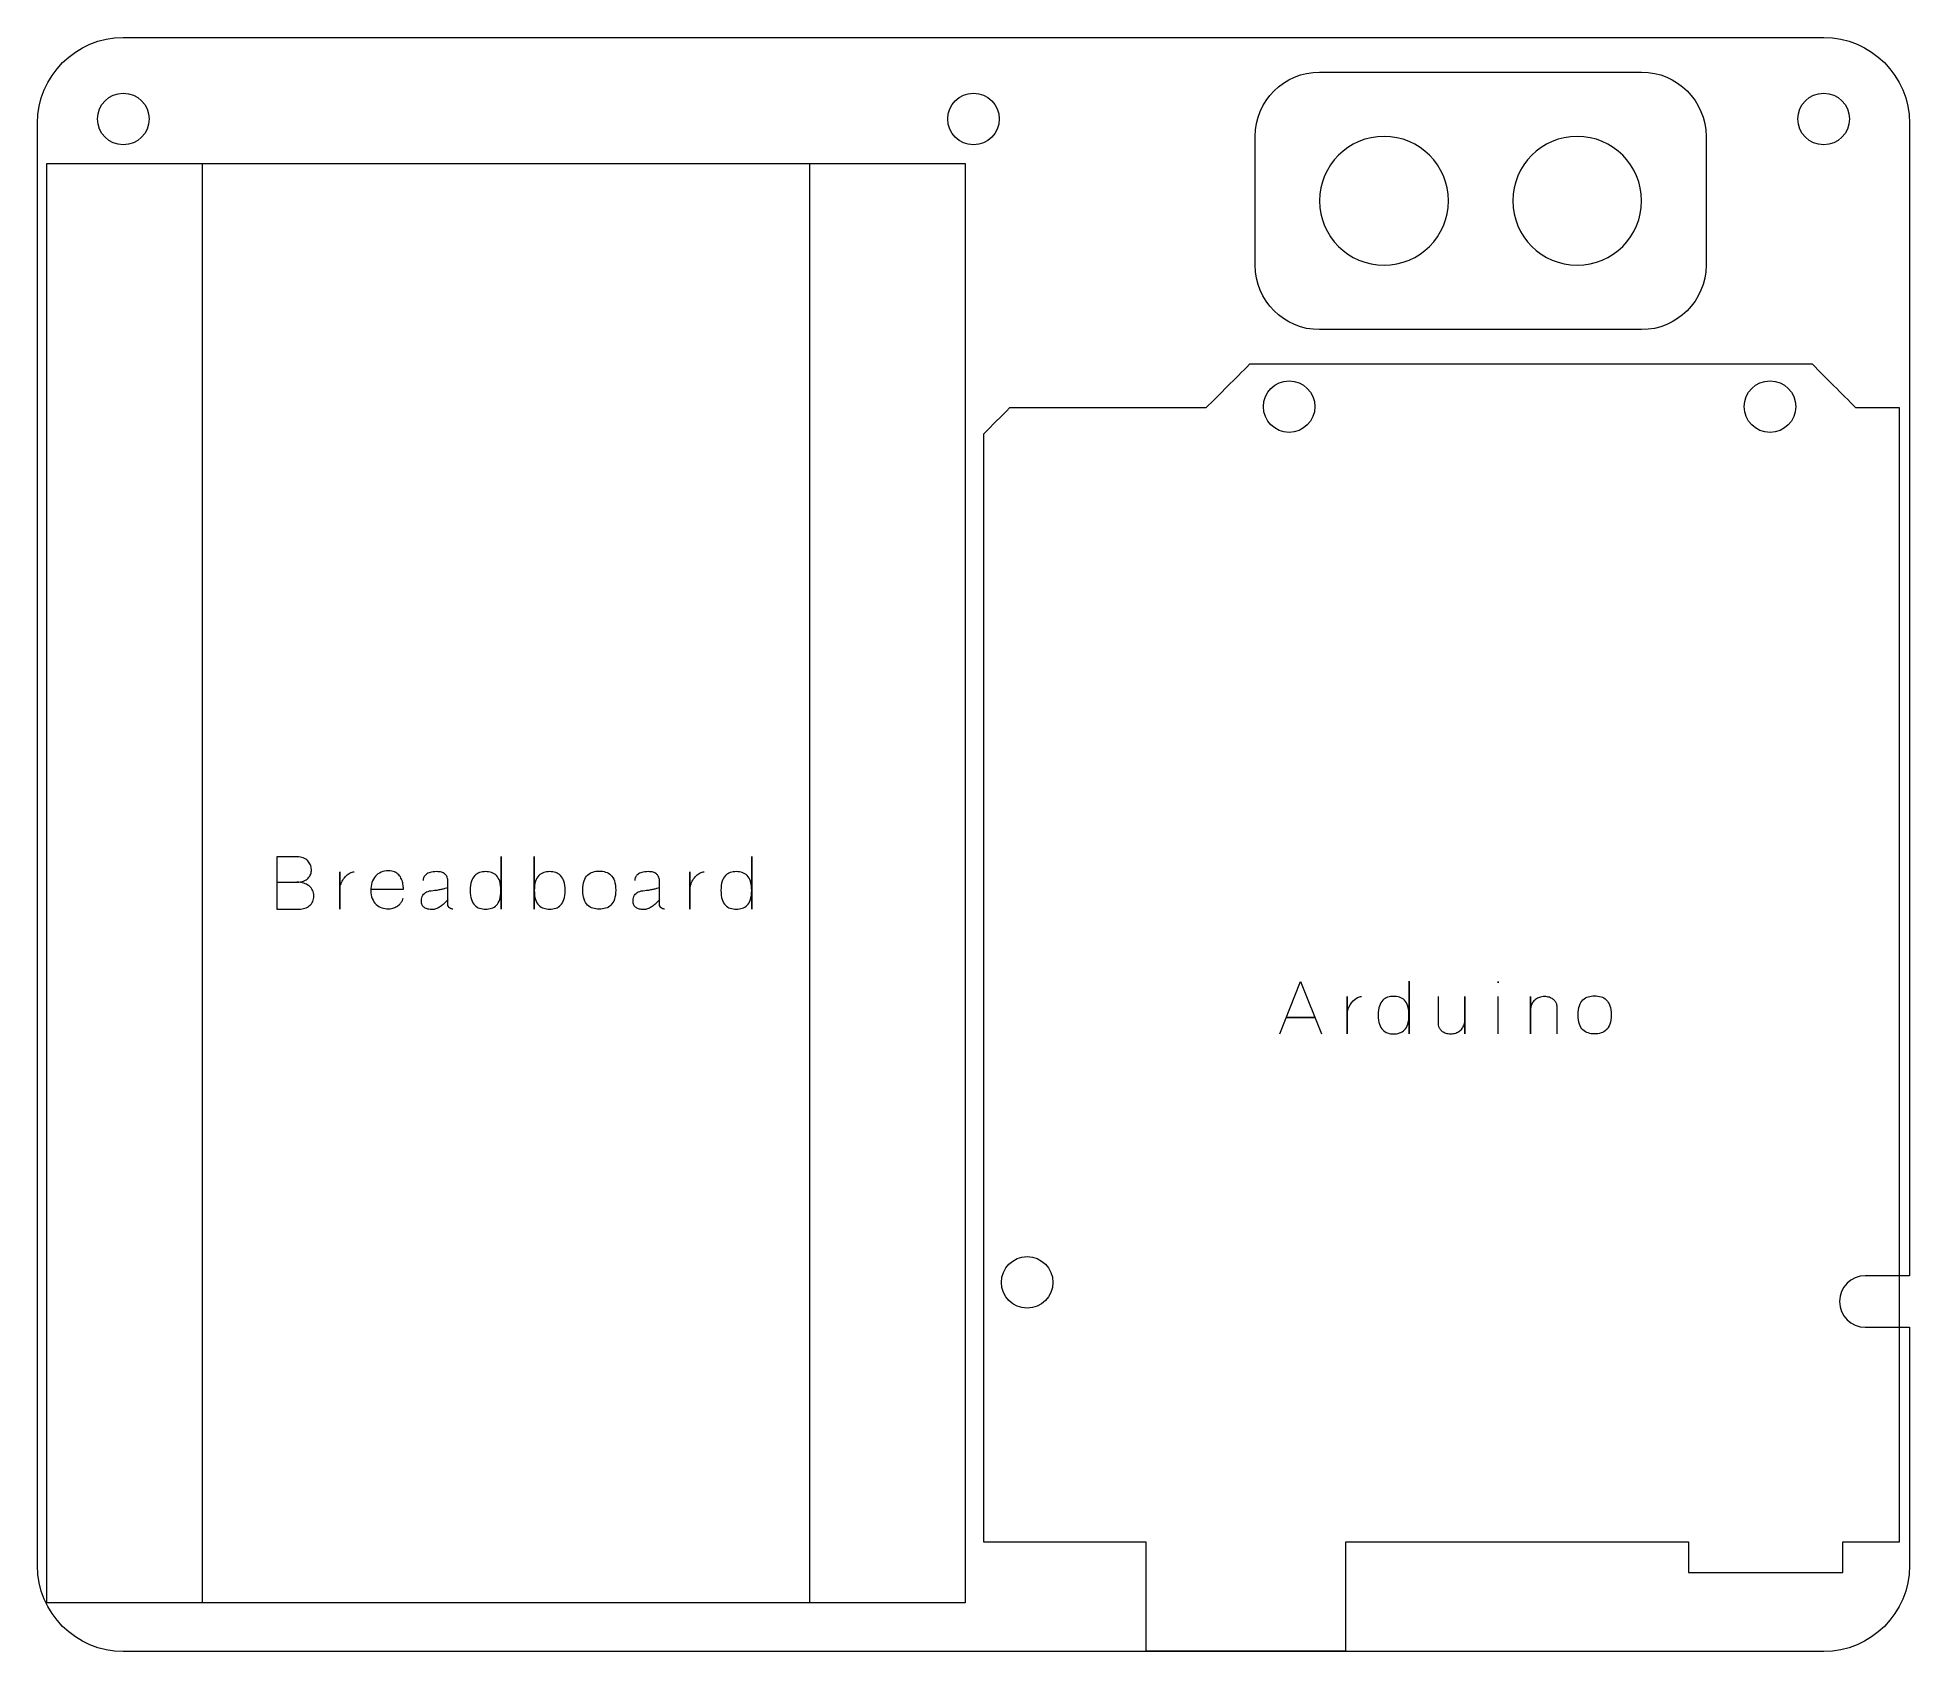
# Model space of a CAD drawing. Header units: centimetres. Extents: x -15.9 to -5, y -19.6 to -10.2.
import ezdxf

# ---------------------------------------------------------------- set-up
doc = ezdxf.new("R2010")
doc.units = ezdxf.units.CM
doc.header["$MEASUREMENT"] = 0
doc.layers.add('Layer 1', color=7, linetype='Continuous')

msp = doc.modelspace()

# ---------------------------------------------------------------- linework, layer by layer
at = {"layer": 'Layer 1', "lineweight": 9}
for centre in [(-15.45, -10.625), (-10.5, -10.625), (-5.55, -10.625), (-8.6625, -12.3), (-5.8625, -12.3), (-10.1875, -17.4)]:
    msp.add_ellipse(centre, major_axis=(0, 0.15), ratio=1, dxfattribs=at)
msp.add_open_spline([(-15.95, -19.05), (-15.95, -19.32539), (-15.72539, -19.55), (-15.45, -19.55), (-15.45, -19.55), (-15.45, -19.55), (-5.55, -19.55), (-5.55, -19.55), (-5.55, -19.55), (-5.27461, -19.55), (-5.05, -19.32539), (-5.05, -19.05), (-5.05, -19.05), (-5.05, -19.05), (-5.05, -17.6615), (-5.05, -17.6615), (-5.05, -17.6615), (-5.05, -17.6615), (-5.308, -17.6615), (-5.308, -17.6615), (-5.308, -17.6615), (-5.39083, -17.6615), (-5.458, -17.59433), (-5.458, -17.5115), (-5.458, -17.5115), (-5.458, -17.42867), (-5.39083, -17.3615), (-5.308, -17.3615), (-5.308, -17.3615), (-5.308, -17.3615), (-5.05, -17.3615), (-5.05, -17.3615), (-5.05, -17.3615), (-5.05, -17.3615), (-5.05, -10.65), (-5.05, -10.65), (-5.05, -10.65), (-5.05, -10.37461), (-5.27461, -10.15), (-5.55, -10.15), (-5.55, -10.15), (-5.55, -10.15), (-15.45, -10.15), (-15.45, -10.15), (-15.45, -10.15), (-15.72539, -10.15), (-15.95, -10.37461), (-15.95, -10.65), (-15.95, -10.65), (-15.95, -10.65), (-15.95, -19.05), (-15.95, -19.05)], degree=3, knots=[0, 0, 0, 0, 0.07692308, 0.07692308, 0.07692308, 0.07692308, 0.15384615, 0.15384615, 0.15384615, 0.15384615, 0.23076923, 0.23076923, 0.23076923, 0.23076923, 0.30769231, 0.30769231, 0.30769231, 0.30769231, 0.38461538, 0.38461538, 0.38461538, 0.38461538, 0.46153846, 0.46153846, 0.46153846, 0.46153846, 0.53846154, 0.53846154, 0.53846154, 0.53846154, 0.61538462, 0.61538462, 0.61538462, 0.61538462, 0.69230769, 0.69230769, 0.69230769, 0.69230769, 0.76923077, 0.76923077, 0.76923077, 0.76923077, 0.84615385, 0.84615385, 0.84615385, 0.84615385, 0.92307692, 0.92307692, 0.92307692, 0.92307692, 1, 1, 1, 1], dxfattribs=at)
at = {"layer": 'Layer 1', "color": 186, "lineweight": 9}
for points, knots in [([(-8.48494, -10.3517), (-8.69194, -10.3517), (-8.85994, -10.5197), (-8.85994, -10.7267), (-8.85994, -10.7267), (-8.85994, -10.7267), (-8.85994, -11.4767), (-8.85994, -11.4767), (-8.85994, -11.4767), (-8.85994, -11.6837), (-8.69194, -11.8517), (-8.48494, -11.8517), (-8.48494, -11.8517), (-8.48494, -11.8517), (-6.60994, -11.8517), (-6.60994, -11.8517), (-6.60994, -11.8517), (-6.40294, -11.8517), (-6.23494, -11.6837), (-6.23494, -11.4767), (-6.23494, -11.4767), (-6.23494, -11.4767), (-6.23494, -10.7267), (-6.23494, -10.7267), (-6.23494, -10.7267), (-6.23494, -10.5197), (-6.40294, -10.3517), (-6.60994, -10.3517), (-6.60994, -10.3517), (-6.60994, -10.3517), (-8.48494, -10.3517), (-8.48494, -10.3517)], [0, 0, 0, 0, 0.125, 0.125, 0.125, 0.125, 0.25, 0.25, 0.25, 0.25, 0.375, 0.375, 0.375, 0.375, 0.5, 0.5, 0.5, 0.5, 0.625, 0.625, 0.625, 0.625, 0.75, 0.75, 0.75, 0.75, 0.875, 0.875, 0.875, 0.875, 1, 1, 1, 1]), ([(-8.10994, -10.72647), (-7.90294, -10.72647), (-7.73494, -10.89446), (-7.73494, -11.10146), (-7.73494, -11.10146), (-7.73494, -11.30846), (-7.90294, -11.47647), (-8.10994, -11.47647), (-8.10994, -11.47647), (-8.31694, -11.47647), (-8.48494, -11.30846), (-8.48494, -11.10146), (-8.48494, -11.10146), (-8.48494, -10.89446), (-8.31694, -10.72647), (-8.10994, -10.72647)], [0, 0, 0, 0, 0.25, 0.25, 0.25, 0.25, 0.5, 0.5, 0.5, 0.5, 0.75, 0.75, 0.75, 0.75, 1, 1, 1, 1]), ([(-6.98494, -10.72647), (-6.77794, -10.72647), (-6.60994, -10.89446), (-6.60994, -11.10146), (-6.60994, -11.10146), (-6.60994, -11.30846), (-6.77794, -11.47647), (-6.98494, -11.47647), (-6.98494, -11.47647), (-7.19194, -11.47647), (-7.35994, -11.30846), (-7.35994, -11.10146), (-7.35994, -11.10146), (-7.35994, -10.89446), (-7.19194, -10.72647), (-6.98494, -10.72647)], [0, 0, 0, 0, 0.25, 0.25, 0.25, 0.25, 0.5, 0.5, 0.5, 0.5, 0.75, 0.75, 0.75, 0.75, 1, 1, 1, 1])]:
    msp.add_open_spline(points, degree=3, knots=knots, dxfattribs=at)
at = {"layer": 'Layer 1', "color": 30, "lineweight": 9}
for points, knots in [([(-15.89488, -19.266), (-15.89488, -19.266), (-10.54934, -19.266), (-10.54934, -19.266), (-10.54934, -19.266), (-10.54934, -19.266), (-10.54934, -10.884), (-10.54934, -10.884), (-10.54934, -10.884), (-10.54934, -10.884), (-15.89488, -10.884), (-15.89488, -10.884), (-15.89488, -10.884), (-15.89488, -10.884), (-15.89488, -19.266), (-15.89488, -19.266)], [0, 0, 0, 0, 0.25, 0.25, 0.25, 0.25, 0.5, 0.5, 0.5, 0.5, 0.75, 0.75, 0.75, 0.75, 1, 1, 1, 1]), ([(-5.108, -18.9115), (-5.14868, -18.9115), (-5.26571, -18.9115), (-5.4382, -18.9115), (-5.4382, -18.9115), (-5.4382, -18.9115), (-5.4382, -19.0893), (-5.4382, -19.0893), (-5.4382, -19.0893), (-5.4382, -19.0893), (-6.33736, -19.0893), (-6.33736, -19.0893), (-6.33736, -19.0893), (-6.33736, -19.0893), (-6.33736, -18.9115), (-6.33736, -18.9115), (-6.33736, -18.9115), (-6.92991, -18.9115), (-7.6552, -18.9115), (-8.33126, -18.9115), (-8.33126, -18.9115), (-8.33126, -18.9115), (-8.33126, -19.5465), (-8.33126, -19.5465), (-8.33126, -19.5465), (-8.33126, -19.5465), (-9.49712, -19.5465), (-9.49712, -19.5465), (-9.49712, -19.5465), (-9.49712, -19.5465), (-9.49712, -18.9115), (-9.49712, -18.9115), (-9.49712, -18.9115), (-9.9996, -18.9115), (-10.36267, -18.9115), (-10.442, -18.9115), (-10.442, -18.9115), (-10.442, -16.76266), (-10.442, -14.61128), (-10.442, -12.4599), (-10.442, -12.4599), (-10.3912, -12.4091), (-10.3404, -12.3583), (-10.2896, -12.3075), (-10.2896, -12.3075), (-9.9086, -12.3075), (-9.5276, -12.3075), (-9.1466, -12.3075), (-9.1466, -12.3075), (-9.06278, -12.22368), (-8.97896, -12.13986), (-8.8926, -12.0535), (-8.8926, -12.0535), (-7.8004, -12.0535), (-6.7082, -12.0535), (-5.616, -12.0535), (-5.616, -12.0535), (-5.53218, -12.13732), (-5.44836, -12.22114), (-5.362, -12.3075), (-5.362, -12.3075), (-5.27818, -12.3075), (-5.19436, -12.3075), (-5.108, -12.3075), (-5.108, -12.3075), (-5.108, -14.50714), (-5.108, -16.70932), (-5.108, -18.9115)], [0, 0, 0, 0, 0.05882353, 0.05882353, 0.05882353, 0.05882353, 0.11764706, 0.11764706, 0.11764706, 0.11764706, 0.17647059, 0.17647059, 0.17647059, 0.17647059, 0.23529412, 0.23529412, 0.23529412, 0.23529412, 0.29411765, 0.29411765, 0.29411765, 0.29411765, 0.35294118, 0.35294118, 0.35294118, 0.35294118, 0.41176471, 0.41176471, 0.41176471, 0.41176471, 0.47058824, 0.47058824, 0.47058824, 0.47058824, 0.52941176, 0.52941176, 0.52941176, 0.52941176, 0.58823529, 0.58823529, 0.58823529, 0.58823529, 0.64705882, 0.64705882, 0.64705882, 0.64705882, 0.70588235, 0.70588235, 0.70588235, 0.70588235, 0.76470588, 0.76470588, 0.76470588, 0.76470588, 0.82352941, 0.82352941, 0.82352941, 0.82352941, 0.88235294, 0.88235294, 0.88235294, 0.88235294, 0.94117647, 0.94117647, 0.94117647, 0.94117647, 1, 1, 1, 1]), ([(-14.55668, -15.06934), (-14.55668, -15.06934), (-14.43942, -15.06934), (-14.43942, -15.06934), (-14.43942, -15.06934), (-14.42418, -15.06934), (-14.41118, -15.06712), (-14.40026, -15.06299), (-14.40026, -15.06299), (-14.38941, -15.0589), (-14.38058, -15.05333), (-14.37373, -15.04634), (-14.37373, -15.04634), (-14.36689, -15.03936), (-14.36195, -15.03146), (-14.35884, -15.02271), (-14.35884, -15.02271), (-14.35581, -15.01403), (-14.3544, -15.005), (-14.35475, -14.99569), (-14.35475, -14.99569), (-14.35518, -14.98637), (-14.35715, -14.97734), (-14.36068, -14.96852), (-14.36068, -14.96852), (-14.36414, -14.9597), (-14.36936, -14.95173), (-14.3762, -14.9446), (-14.3762, -14.9446), (-14.38304, -14.93748), (-14.39158, -14.93183), (-14.40195, -14.92767), (-14.40195, -14.92767), (-14.41233, -14.92344), (-14.42453, -14.92125), (-14.43857, -14.92118), (-14.43857, -14.92118), (-14.43857, -14.92118), (-14.55668, -14.92118), (-14.55668, -14.92118), (-14.55668, -14.92118), (-14.55668, -14.92118), (-14.55668, -15.2264), (-14.55668, -15.2264), (-14.55668, -15.2264), (-14.55668, -15.2264), (-14.42672, -15.2264), (-14.42672, -15.2264), (-14.42672, -15.2264), (-14.41458, -15.2264), (-14.40329, -15.22464), (-14.39285, -15.22118), (-14.39285, -15.22118), (-14.38241, -15.21765), (-14.37331, -15.21264), (-14.36541, -15.20594), (-14.36541, -15.20594), (-14.35757, -15.19931), (-14.35144, -15.19126), (-14.34706, -15.18174), (-14.34706, -15.18174), (-14.34269, -15.17221), (-14.34043, -15.16142), (-14.34036, -15.14935), (-14.34036, -15.14935), (-14.34064, -15.13722), (-14.34318, -15.12628), (-14.34805, -15.11648), (-14.34805, -15.11648), (-14.35292, -15.10667), (-14.35969, -15.09827), (-14.36844, -15.09122), (-14.36844, -15.09122), (-14.37719, -15.08423), (-14.38766, -15.07877), (-14.39963, -15.07506), (-14.39963, -15.07506), (-14.41159, -15.07135), (-14.42488, -15.06942), (-14.43942, -15.06934)], [0, 0, 0, 0, 0.05, 0.05, 0.05, 0.05, 0.1, 0.1, 0.1, 0.1, 0.15, 0.15, 0.15, 0.15, 0.2, 0.2, 0.2, 0.2, 0.25, 0.25, 0.25, 0.25, 0.3, 0.3, 0.3, 0.3, 0.35, 0.35, 0.35, 0.35, 0.4, 0.4, 0.4, 0.4, 0.45, 0.45, 0.45, 0.45, 0.5, 0.5, 0.5, 0.5, 0.55, 0.55, 0.55, 0.55, 0.6, 0.6, 0.6, 0.6, 0.65, 0.65, 0.65, 0.65, 0.7, 0.7, 0.7, 0.7, 0.75, 0.75, 0.75, 0.75, 0.8, 0.8, 0.8, 0.8, 0.85, 0.85, 0.85, 0.85, 0.9, 0.9, 0.9, 0.9, 0.95, 0.95, 0.95, 0.95, 1, 1, 1, 1]), ([(-13.25071, -14.92033), (-13.25071, -14.92033), (-13.25071, -15.2264), (-13.25071, -15.2264), (-13.25071, -15.2264), (-13.25071, -15.2264), (-13.25071, -14.92033), (-13.25071, -14.92033)], [0, 0, 0, 0, 0.5, 0.5, 0.5, 0.5, 1, 1, 1, 1]), ([(-13.05725, -14.91991), (-13.05725, -14.91991), (-13.05725, -15.2264), (-13.05725, -15.2264), (-13.05725, -15.2264), (-13.05725, -15.2264), (-13.05725, -14.91991), (-13.05725, -14.91991)], [0, 0, 0, 0, 0.5, 0.5, 0.5, 0.5, 1, 1, 1, 1]), ([(-11.79107, -14.92033), (-11.79107, -14.92033), (-11.79107, -15.2264), (-11.79107, -15.2264), (-11.79107, -15.2264), (-11.79107, -15.2264), (-11.79107, -14.92033), (-11.79107, -14.92033)], [0, 0, 0, 0, 0.5, 0.5, 0.5, 0.5, 1, 1, 1, 1]), ([(-14.18923, -15.11549), (-14.18944, -15.10568), (-14.18796, -15.09573), (-14.18486, -15.08571), (-14.18486, -15.08571), (-14.18175, -15.07569), (-14.17745, -15.0661), (-14.17194, -15.05693), (-14.17194, -15.05693), (-14.16637, -15.04775), (-14.16002, -15.03964), (-14.15282, -15.03244), (-14.15282, -15.03244), (-14.1457, -15.02525), (-14.13808, -15.0196), (-14.13011, -15.01544), (-14.13011, -15.01544), (-14.12213, -15.01128), (-14.11423, -15.00923), (-14.10626, -15.00923)], [0, 0, 0, 0, 0.2, 0.2, 0.2, 0.2, 0.4, 0.4, 0.4, 0.4, 0.6, 0.6, 0.6, 0.6, 0.8, 0.8, 0.8, 0.8, 1, 1, 1, 1]), ([(-14.18923, -15.2264), (-14.18923, -15.2264), (-14.18923, -15.00923), (-14.18923, -15.00923), (-14.18923, -15.00923), (-14.18923, -15.00923), (-14.18923, -15.2264), (-14.18923, -15.2264)], [0, 0, 0, 0, 0.5, 0.5, 0.5, 0.5, 1, 1, 1, 1]), ([(-14.00847, -15.11041), (-14.00847, -15.11041), (-13.81924, -15.11041), (-13.81924, -15.11041), (-13.81924, -15.11041), (-13.81917, -15.10088), (-13.82001, -15.09122), (-13.82171, -15.0812), (-13.82171, -15.0812), (-13.8234, -15.07125), (-13.82622, -15.06165), (-13.8301, -15.05241), (-13.8301, -15.05241), (-13.83398, -15.04317), (-13.83928, -15.03484), (-13.84584, -15.02751), (-13.84584, -15.02751), (-13.85247, -15.0201), (-13.86065, -15.01424), (-13.87039, -15.00994), (-13.87039, -15.00994), (-13.88013, -15.00563), (-13.89177, -15.00338), (-13.90517, -15.00331), (-13.90517, -15.00331), (-13.9219, -15.00338), (-13.93671, -15.00613), (-13.94962, -15.01156), (-13.94962, -15.01156), (-13.96247, -15.01699), (-13.97333, -15.02475), (-13.98208, -15.03491), (-13.98208, -15.03491), (-13.9909, -15.045), (-13.9976, -15.05721), (-14.00212, -15.07132), (-14.00212, -15.07132), (-14.00663, -15.0855), (-14.00889, -15.10138), (-14.00889, -15.11887), (-14.00889, -15.11887), (-14.00882, -15.13644), (-14.006, -15.15196), (-14.00064, -15.1653), (-14.00064, -15.1653), (-13.9952, -15.17863), (-13.98772, -15.18985), (-13.97813, -15.19874), (-13.97813, -15.19874), (-13.9686, -15.2077), (-13.9576, -15.21441), (-13.94511, -15.21878), (-13.94511, -15.21878), (-13.93269, -15.22315), (-13.91936, -15.22513), (-13.90517, -15.22471), (-13.90517, -15.22471), (-13.89382, -15.22428), (-13.88373, -15.22245), (-13.87491, -15.2192), (-13.87491, -15.2192), (-13.86609, -15.21589), (-13.8584, -15.2118), (-13.85183, -15.20686), (-13.85183, -15.20686), (-13.84534, -15.20192), (-13.83991, -15.1967), (-13.83554, -15.19119), (-13.83554, -15.19119), (-13.83116, -15.18569), (-13.82778, -15.18047), (-13.82538, -15.17553), (-13.82538, -15.17553), (-13.82298, -15.17066), (-13.8215, -15.16657), (-13.82093, -15.16332)], [0, 0, 0, 0, 0.05263158, 0.05263158, 0.05263158, 0.05263158, 0.10526316, 0.10526316, 0.10526316, 0.10526316, 0.15789474, 0.15789474, 0.15789474, 0.15789474, 0.21052632, 0.21052632, 0.21052632, 0.21052632, 0.26315789, 0.26315789, 0.26315789, 0.26315789, 0.31578947, 0.31578947, 0.31578947, 0.31578947, 0.36842105, 0.36842105, 0.36842105, 0.36842105, 0.42105263, 0.42105263, 0.42105263, 0.42105263, 0.47368421, 0.47368421, 0.47368421, 0.47368421, 0.52631579, 0.52631579, 0.52631579, 0.52631579, 0.57894737, 0.57894737, 0.57894737, 0.57894737, 0.63157895, 0.63157895, 0.63157895, 0.63157895, 0.68421053, 0.68421053, 0.68421053, 0.68421053, 0.73684211, 0.73684211, 0.73684211, 0.73684211, 0.78947368, 0.78947368, 0.78947368, 0.78947368, 0.84210526, 0.84210526, 0.84210526, 0.84210526, 0.89473684, 0.89473684, 0.89473684, 0.89473684, 0.94736842, 0.94736842, 0.94736842, 0.94736842, 1, 1, 1, 1]), ([(-13.53053, -15.2264), (-13.5306, -15.2264), (-13.53166, -15.22626), (-13.53364, -15.22598), (-13.53364, -15.22598), (-13.53568, -15.22569), (-13.53815, -15.22499), (-13.54112, -15.224), (-13.54112, -15.224), (-13.54408, -15.22301), (-13.54704, -15.22153), (-13.55, -15.21956), (-13.55, -15.21956), (-13.55297, -15.21751), (-13.55544, -15.21483), (-13.55748, -15.21151), (-13.55748, -15.21151), (-13.55946, -15.20813), (-13.56052, -15.20396), (-13.56059, -15.19888), (-13.56059, -15.19888), (-13.56059, -15.19888), (-13.56059, -15.05961), (-13.56059, -15.05961), (-13.56059, -15.05961), (-13.56052, -15.05601), (-13.56101, -15.05192), (-13.562, -15.0474), (-13.562, -15.0474), (-13.56292, -15.04289), (-13.56475, -15.03837), (-13.56736, -15.03371), (-13.56736, -15.03371), (-13.56997, -15.02913), (-13.57378, -15.02489), (-13.57872, -15.02101), (-13.57872, -15.02101), (-13.58359, -15.01713), (-13.59001, -15.01403), (-13.59784, -15.01163), (-13.59784, -15.01163), (-13.60567, -15.00923), (-13.61527, -15.00803), (-13.62663, -15.00796), (-13.62663, -15.00796), (-13.64088, -15.00803), (-13.65302, -15.00951), (-13.66296, -15.01241), (-13.66296, -15.01241), (-13.67298, -15.0153), (-13.68103, -15.01925), (-13.68723, -15.02419), (-13.68723, -15.02419), (-13.69337, -15.0292), (-13.69789, -15.03477), (-13.70071, -15.04098), (-13.70071, -15.04098), (-13.7036, -15.04726), (-13.70501, -15.05375), (-13.70494, -15.06045)], [0, 0, 0, 0, 0.06666667, 0.06666667, 0.06666667, 0.06666667, 0.13333333, 0.13333333, 0.13333333, 0.13333333, 0.2, 0.2, 0.2, 0.2, 0.26666667, 0.26666667, 0.26666667, 0.26666667, 0.33333333, 0.33333333, 0.33333333, 0.33333333, 0.4, 0.4, 0.4, 0.4, 0.46666667, 0.46666667, 0.46666667, 0.46666667, 0.53333333, 0.53333333, 0.53333333, 0.53333333, 0.6, 0.6, 0.6, 0.6, 0.66666667, 0.66666667, 0.66666667, 0.66666667, 0.73333333, 0.73333333, 0.73333333, 0.73333333, 0.8, 0.8, 0.8, 0.8, 0.86666667, 0.86666667, 0.86666667, 0.86666667, 0.93333333, 0.93333333, 0.93333333, 0.93333333, 1, 1, 1, 1]), ([(-13.34088, -15.00796), (-13.32853, -15.00789), (-13.31696, -15.00958), (-13.30616, -15.01311), (-13.30616, -15.01311), (-13.29537, -15.01664), (-13.28584, -15.02257), (-13.27759, -15.03082), (-13.27759, -15.03082), (-13.26933, -15.03908), (-13.26291, -15.05029), (-13.25826, -15.06441), (-13.25826, -15.06441), (-13.2536, -15.07852), (-13.2512, -15.09608), (-13.25113, -15.11718), (-13.25113, -15.11718), (-13.2512, -15.13828), (-13.2536, -15.15584), (-13.25826, -15.16996), (-13.25826, -15.16996), (-13.26291, -15.18407), (-13.26933, -15.19529), (-13.27759, -15.20354), (-13.27759, -15.20354), (-13.28584, -15.2118), (-13.29537, -15.21772), (-13.30616, -15.22125), (-13.30616, -15.22125), (-13.31696, -15.22478), (-13.32853, -15.22647), (-13.34088, -15.2264), (-13.34088, -15.2264), (-13.35322, -15.22647), (-13.3648, -15.22478), (-13.37552, -15.22125), (-13.37552, -15.22125), (-13.38632, -15.21772), (-13.39577, -15.2118), (-13.40395, -15.20354), (-13.40395, -15.20354), (-13.41214, -15.19529), (-13.41856, -15.18407), (-13.42314, -15.16996), (-13.42314, -15.16996), (-13.4278, -15.15584), (-13.43013, -15.13828), (-13.4302, -15.11718), (-13.4302, -15.11718), (-13.43013, -15.09608), (-13.4278, -15.07852), (-13.42314, -15.06441), (-13.42314, -15.06441), (-13.41856, -15.05029), (-13.41214, -15.03908), (-13.40395, -15.03082), (-13.40395, -15.03082), (-13.39577, -15.02257), (-13.38632, -15.01664), (-13.37552, -15.01311), (-13.37552, -15.01311), (-13.3648, -15.00958), (-13.35322, -15.00789), (-13.34088, -15.00796)], [0, 0, 0, 0, 0.0625, 0.0625, 0.0625, 0.0625, 0.125, 0.125, 0.125, 0.125, 0.1875, 0.1875, 0.1875, 0.1875, 0.25, 0.25, 0.25, 0.25, 0.3125, 0.3125, 0.3125, 0.3125, 0.375, 0.375, 0.375, 0.375, 0.4375, 0.4375, 0.4375, 0.4375, 0.5, 0.5, 0.5, 0.5, 0.5625, 0.5625, 0.5625, 0.5625, 0.625, 0.625, 0.625, 0.625, 0.6875, 0.6875, 0.6875, 0.6875, 0.75, 0.75, 0.75, 0.75, 0.8125, 0.8125, 0.8125, 0.8125, 0.875, 0.875, 0.875, 0.875, 0.9375, 0.9375, 0.9375, 0.9375, 1, 1, 1, 1]), ([(-12.9675, -15.00796), (-12.95502, -15.00789), (-12.94337, -15.00958), (-12.93258, -15.01304), (-12.93258, -15.01304), (-12.92179, -15.01657), (-12.91226, -15.02243), (-12.90408, -15.03068), (-12.90408, -15.03068), (-12.89582, -15.03894), (-12.88947, -15.05008), (-12.88481, -15.06419), (-12.88481, -15.06419), (-12.88016, -15.07838), (-12.87783, -15.09601), (-12.87776, -15.11718), (-12.87776, -15.11718), (-12.87783, -15.13828), (-12.88016, -15.15584), (-12.88481, -15.16996), (-12.88481, -15.16996), (-12.88947, -15.18407), (-12.89582, -15.19529), (-12.90408, -15.20354), (-12.90408, -15.20354), (-12.91226, -15.2118), (-12.92179, -15.21772), (-12.93258, -15.22125), (-12.93258, -15.22125), (-12.94337, -15.22478), (-12.95502, -15.22647), (-12.9675, -15.2264), (-12.9675, -15.2264), (-12.97999, -15.22647), (-12.99163, -15.22478), (-13.00243, -15.22125), (-13.00243, -15.22125), (-13.01322, -15.21772), (-13.02275, -15.2118), (-13.03093, -15.20354), (-13.03093, -15.20354), (-13.03919, -15.19529), (-13.04554, -15.18407), (-13.0502, -15.16996), (-13.0502, -15.16996), (-13.05485, -15.15584), (-13.05718, -15.13828), (-13.05725, -15.11718), (-13.05725, -15.11718), (-13.05718, -15.09601), (-13.05485, -15.07838), (-13.0502, -15.06419), (-13.0502, -15.06419), (-13.04554, -15.05008), (-13.03919, -15.03894), (-13.03093, -15.03068), (-13.03093, -15.03068), (-13.02275, -15.02243), (-13.01322, -15.01657), (-13.00243, -15.01304), (-13.00243, -15.01304), (-12.99163, -15.00958), (-12.97999, -15.00789), (-12.9675, -15.00796)], [0, 0, 0, 0, 0.0625, 0.0625, 0.0625, 0.0625, 0.125, 0.125, 0.125, 0.125, 0.1875, 0.1875, 0.1875, 0.1875, 0.25, 0.25, 0.25, 0.25, 0.3125, 0.3125, 0.3125, 0.3125, 0.375, 0.375, 0.375, 0.375, 0.4375, 0.4375, 0.4375, 0.4375, 0.5, 0.5, 0.5, 0.5, 0.5625, 0.5625, 0.5625, 0.5625, 0.625, 0.625, 0.625, 0.625, 0.6875, 0.6875, 0.6875, 0.6875, 0.75, 0.75, 0.75, 0.75, 0.8125, 0.8125, 0.8125, 0.8125, 0.875, 0.875, 0.875, 0.875, 0.9375, 0.9375, 0.9375, 0.9375, 1, 1, 1, 1]), ([(-12.67921, -15.2264), (-12.66588, -15.22647), (-12.65346, -15.22478), (-12.64189, -15.22118), (-12.64189, -15.22118), (-12.63032, -15.21758), (-12.62009, -15.21158), (-12.61134, -15.20319), (-12.61134, -15.20319), (-12.60252, -15.19479), (-12.59568, -15.18343), (-12.59067, -15.16904), (-12.59067, -15.16904), (-12.58573, -15.15472), (-12.58319, -15.13687), (-12.58312, -15.11549), (-12.58312, -15.11549), (-12.58319, -15.09418), (-12.58573, -15.0764), (-12.59067, -15.06215), (-12.59067, -15.06215), (-12.59568, -15.0479), (-12.60252, -15.03654), (-12.61134, -15.02814), (-12.61134, -15.02814), (-12.62009, -15.01981), (-12.63032, -15.01382), (-12.64189, -15.01022), (-12.64189, -15.01022), (-12.65346, -15.00662), (-12.66588, -15.00493), (-12.67921, -15.005), (-12.67921, -15.005), (-12.69241, -15.00493), (-12.70483, -15.00662), (-12.7164, -15.01022), (-12.7164, -15.01022), (-12.72797, -15.01382), (-12.73813, -15.01981), (-12.74695, -15.02814), (-12.74695, -15.02814), (-12.75577, -15.03654), (-12.76268, -15.0479), (-12.76769, -15.06215), (-12.76769, -15.06215), (-12.7727, -15.0764), (-12.77524, -15.09418), (-12.77531, -15.11549), (-12.77531, -15.11549), (-12.77524, -15.13687), (-12.7727, -15.15472), (-12.76769, -15.16904), (-12.76769, -15.16904), (-12.76268, -15.18343), (-12.75577, -15.19479), (-12.74695, -15.20319), (-12.74695, -15.20319), (-12.73813, -15.21158), (-12.72797, -15.21758), (-12.7164, -15.22118), (-12.7164, -15.22118), (-12.70483, -15.22478), (-12.69241, -15.22647), (-12.67921, -15.2264)], [0, 0, 0, 0, 0.0625, 0.0625, 0.0625, 0.0625, 0.125, 0.125, 0.125, 0.125, 0.1875, 0.1875, 0.1875, 0.1875, 0.25, 0.25, 0.25, 0.25, 0.3125, 0.3125, 0.3125, 0.3125, 0.375, 0.375, 0.375, 0.375, 0.4375, 0.4375, 0.4375, 0.4375, 0.5, 0.5, 0.5, 0.5, 0.5625, 0.5625, 0.5625, 0.5625, 0.625, 0.625, 0.625, 0.625, 0.6875, 0.6875, 0.6875, 0.6875, 0.75, 0.75, 0.75, 0.75, 0.8125, 0.8125, 0.8125, 0.8125, 0.875, 0.875, 0.875, 0.875, 0.9375, 0.9375, 0.9375, 0.9375, 1, 1, 1, 1]), ([(-12.29822, -15.2264), (-12.29829, -15.2264), (-12.29935, -15.22626), (-12.30133, -15.22598), (-12.30133, -15.22598), (-12.30337, -15.22569), (-12.30584, -15.22499), (-12.30881, -15.224), (-12.30881, -15.224), (-12.31177, -15.22301), (-12.31473, -15.22153), (-12.31769, -15.21956), (-12.31769, -15.21956), (-12.32066, -15.21751), (-12.32313, -15.21483), (-12.32517, -15.21151), (-12.32517, -15.21151), (-12.32715, -15.20813), (-12.32821, -15.20396), (-12.32828, -15.19888), (-12.32828, -15.19888), (-12.32828, -15.19888), (-12.32828, -15.05961), (-12.32828, -15.05961), (-12.32828, -15.05961), (-12.32821, -15.05601), (-12.3287, -15.05192), (-12.32969, -15.0474), (-12.32969, -15.0474), (-12.33061, -15.04289), (-12.33244, -15.03837), (-12.33505, -15.03371), (-12.33505, -15.03371), (-12.33766, -15.02913), (-12.34147, -15.02489), (-12.34641, -15.02101), (-12.34641, -15.02101), (-12.35128, -15.01713), (-12.3577, -15.01403), (-12.36553, -15.01163), (-12.36553, -15.01163), (-12.37336, -15.00923), (-12.38296, -15.00803), (-12.39432, -15.00796), (-12.39432, -15.00796), (-12.40857, -15.00803), (-12.42071, -15.00951), (-12.43065, -15.01241), (-12.43065, -15.01241), (-12.44067, -15.0153), (-12.44872, -15.01925), (-12.45492, -15.02419), (-12.45492, -15.02419), (-12.46106, -15.0292), (-12.46558, -15.03477), (-12.4684, -15.04098), (-12.4684, -15.04098), (-12.47129, -15.04726), (-12.4727, -15.05375), (-12.47263, -15.06045)], [0, 0, 0, 0, 0.06666667, 0.06666667, 0.06666667, 0.06666667, 0.13333333, 0.13333333, 0.13333333, 0.13333333, 0.2, 0.2, 0.2, 0.2, 0.26666667, 0.26666667, 0.26666667, 0.26666667, 0.33333333, 0.33333333, 0.33333333, 0.33333333, 0.4, 0.4, 0.4, 0.4, 0.46666667, 0.46666667, 0.46666667, 0.46666667, 0.53333333, 0.53333333, 0.53333333, 0.53333333, 0.6, 0.6, 0.6, 0.6, 0.66666667, 0.66666667, 0.66666667, 0.66666667, 0.73333333, 0.73333333, 0.73333333, 0.73333333, 0.8, 0.8, 0.8, 0.8, 0.86666667, 0.86666667, 0.86666667, 0.86666667, 0.93333333, 0.93333333, 0.93333333, 0.93333333, 1, 1, 1, 1]), ([(-12.1509, -15.11549), (-12.15111, -15.10568), (-12.14963, -15.09573), (-12.14653, -15.08571), (-12.14653, -15.08571), (-12.14342, -15.07569), (-12.13912, -15.0661), (-12.13361, -15.05693), (-12.13361, -15.05693), (-12.12804, -15.04775), (-12.12169, -15.03964), (-12.11449, -15.03244), (-12.11449, -15.03244), (-12.10737, -15.02525), (-12.09975, -15.0196), (-12.09178, -15.01544), (-12.09178, -15.01544), (-12.0838, -15.01128), (-12.0759, -15.00923), (-12.06793, -15.00923)], [0, 0, 0, 0, 0.2, 0.2, 0.2, 0.2, 0.4, 0.4, 0.4, 0.4, 0.6, 0.6, 0.6, 0.6, 0.8, 0.8, 0.8, 0.8, 1, 1, 1, 1]), ([(-12.1509, -15.2264), (-12.1509, -15.2264), (-12.1509, -15.00923), (-12.1509, -15.00923), (-12.1509, -15.00923), (-12.1509, -15.00923), (-12.1509, -15.2264), (-12.1509, -15.2264)], [0, 0, 0, 0, 0.5, 0.5, 0.5, 0.5, 1, 1, 1, 1]), ([(-11.88124, -15.00796), (-11.86889, -15.00789), (-11.85732, -15.00958), (-11.84652, -15.01311), (-11.84652, -15.01311), (-11.83573, -15.01664), (-11.8262, -15.02257), (-11.81795, -15.03082), (-11.81795, -15.03082), (-11.80969, -15.03908), (-11.80327, -15.05029), (-11.79862, -15.06441), (-11.79862, -15.06441), (-11.79396, -15.07852), (-11.79156, -15.09608), (-11.79149, -15.11718), (-11.79149, -15.11718), (-11.79156, -15.13828), (-11.79396, -15.15584), (-11.79862, -15.16996), (-11.79862, -15.16996), (-11.80327, -15.18407), (-11.80969, -15.19529), (-11.81795, -15.20354), (-11.81795, -15.20354), (-11.8262, -15.2118), (-11.83573, -15.21772), (-11.84652, -15.22125), (-11.84652, -15.22125), (-11.85732, -15.22478), (-11.86889, -15.22647), (-11.88124, -15.2264), (-11.88124, -15.2264), (-11.89358, -15.22647), (-11.90516, -15.22478), (-11.91588, -15.22125), (-11.91588, -15.22125), (-11.92668, -15.21772), (-11.93613, -15.2118), (-11.94431, -15.20354), (-11.94431, -15.20354), (-11.9525, -15.19529), (-11.95892, -15.18407), (-11.9635, -15.16996), (-11.9635, -15.16996), (-11.96816, -15.15584), (-11.97049, -15.13828), (-11.97056, -15.11718), (-11.97056, -15.11718), (-11.97049, -15.09608), (-11.96816, -15.07852), (-11.9635, -15.06441), (-11.9635, -15.06441), (-11.95892, -15.05029), (-11.9525, -15.03908), (-11.94431, -15.03082), (-11.94431, -15.03082), (-11.93613, -15.02257), (-11.92668, -15.01664), (-11.91588, -15.01311), (-11.91588, -15.01311), (-11.90516, -15.00958), (-11.89358, -15.00789), (-11.88124, -15.00796)], [0, 0, 0, 0, 0.0625, 0.0625, 0.0625, 0.0625, 0.125, 0.125, 0.125, 0.125, 0.1875, 0.1875, 0.1875, 0.1875, 0.25, 0.25, 0.25, 0.25, 0.3125, 0.3125, 0.3125, 0.3125, 0.375, 0.375, 0.375, 0.375, 0.4375, 0.4375, 0.4375, 0.4375, 0.5, 0.5, 0.5, 0.5, 0.5625, 0.5625, 0.5625, 0.5625, 0.625, 0.625, 0.625, 0.625, 0.6875, 0.6875, 0.6875, 0.6875, 0.75, 0.75, 0.75, 0.75, 0.8125, 0.8125, 0.8125, 0.8125, 0.875, 0.875, 0.875, 0.875, 0.9375, 0.9375, 0.9375, 0.9375, 1, 1, 1, 1]), ([(-13.56059, -15.17094), (-13.5632, -15.17468), (-13.56687, -15.17906), (-13.57159, -15.18407), (-13.57159, -15.18407), (-13.57632, -15.18915), (-13.58183, -15.1943), (-13.5881, -15.19959), (-13.5881, -15.19959), (-13.59438, -15.20488), (-13.60109, -15.20982), (-13.60821, -15.21434), (-13.60821, -15.21434), (-13.61534, -15.21885), (-13.62261, -15.22245), (-13.63001, -15.22513), (-13.63001, -15.22513), (-13.63742, -15.22781), (-13.64462, -15.22908), (-13.6516, -15.22894), (-13.6516, -15.22894), (-13.66042, -15.22866), (-13.66868, -15.22767), (-13.6763, -15.22591), (-13.6763, -15.22591), (-13.68392, -15.22407), (-13.69055, -15.22132), (-13.69634, -15.21744), (-13.69634, -15.21744), (-13.70205, -15.21363), (-13.70657, -15.20848), (-13.70974, -15.20199), (-13.70974, -15.20199), (-13.71299, -15.1955), (-13.71461, -15.18738), (-13.71468, -15.17772), (-13.71468, -15.17772), (-13.71468, -15.16466), (-13.71207, -15.15394), (-13.70685, -15.14554), (-13.70685, -15.14554), (-13.7017, -15.13722), (-13.69401, -15.1308), (-13.68385, -15.12635), (-13.68385, -15.12635), (-13.67362, -15.12184), (-13.66106, -15.11894), (-13.6461, -15.1176), (-13.6461, -15.1176), (-13.63502, -15.11655), (-13.62536, -15.11535), (-13.61696, -15.11401), (-13.61696, -15.11401), (-13.60857, -15.11267), (-13.60116, -15.11125), (-13.5946, -15.10977), (-13.5946, -15.10977), (-13.5881, -15.10829), (-13.58211, -15.10674), (-13.5766, -15.10519), (-13.5766, -15.10519), (-13.57117, -15.1037), (-13.56581, -15.10215), (-13.56059, -15.10067)], [0, 0, 0, 0, 0.0625, 0.0625, 0.0625, 0.0625, 0.125, 0.125, 0.125, 0.125, 0.1875, 0.1875, 0.1875, 0.1875, 0.25, 0.25, 0.25, 0.25, 0.3125, 0.3125, 0.3125, 0.3125, 0.375, 0.375, 0.375, 0.375, 0.4375, 0.4375, 0.4375, 0.4375, 0.5, 0.5, 0.5, 0.5, 0.5625, 0.5625, 0.5625, 0.5625, 0.625, 0.625, 0.625, 0.625, 0.6875, 0.6875, 0.6875, 0.6875, 0.75, 0.75, 0.75, 0.75, 0.8125, 0.8125, 0.8125, 0.8125, 0.875, 0.875, 0.875, 0.875, 0.9375, 0.9375, 0.9375, 0.9375, 1, 1, 1, 1]), ([(-12.32828, -15.17094), (-12.33089, -15.17468), (-12.33456, -15.17906), (-12.33928, -15.18407), (-12.33928, -15.18407), (-12.34401, -15.18915), (-12.34952, -15.1943), (-12.35579, -15.19959), (-12.35579, -15.19959), (-12.36207, -15.20488), (-12.36878, -15.20982), (-12.3759, -15.21434), (-12.3759, -15.21434), (-12.38303, -15.21885), (-12.3903, -15.22245), (-12.3977, -15.22513), (-12.3977, -15.22513), (-12.40511, -15.22781), (-12.41231, -15.22908), (-12.41929, -15.22894), (-12.41929, -15.22894), (-12.42811, -15.22866), (-12.43637, -15.22767), (-12.44399, -15.22591), (-12.44399, -15.22591), (-12.45161, -15.22407), (-12.45824, -15.22132), (-12.46403, -15.21744), (-12.46403, -15.21744), (-12.46974, -15.21363), (-12.47426, -15.20848), (-12.47743, -15.20199), (-12.47743, -15.20199), (-12.48068, -15.1955), (-12.4823, -15.18738), (-12.48237, -15.17772), (-12.48237, -15.17772), (-12.48237, -15.16466), (-12.47976, -15.15394), (-12.47454, -15.14554), (-12.47454, -15.14554), (-12.46939, -15.13722), (-12.4617, -15.1308), (-12.45154, -15.12635), (-12.45154, -15.12635), (-12.44131, -15.12184), (-12.42875, -15.11894), (-12.41379, -15.1176), (-12.41379, -15.1176), (-12.40271, -15.11655), (-12.39305, -15.11535), (-12.38465, -15.11401), (-12.38465, -15.11401), (-12.37626, -15.11267), (-12.36885, -15.11125), (-12.36229, -15.10977), (-12.36229, -15.10977), (-12.35579, -15.10829), (-12.3498, -15.10674), (-12.34429, -15.10519), (-12.34429, -15.10519), (-12.33886, -15.1037), (-12.3335, -15.10215), (-12.32828, -15.10067)], [0, 0, 0, 0, 0.0625, 0.0625, 0.0625, 0.0625, 0.125, 0.125, 0.125, 0.125, 0.1875, 0.1875, 0.1875, 0.1875, 0.25, 0.25, 0.25, 0.25, 0.3125, 0.3125, 0.3125, 0.3125, 0.375, 0.375, 0.375, 0.375, 0.4375, 0.4375, 0.4375, 0.4375, 0.5, 0.5, 0.5, 0.5, 0.5625, 0.5625, 0.5625, 0.5625, 0.625, 0.625, 0.625, 0.625, 0.6875, 0.6875, 0.6875, 0.6875, 0.75, 0.75, 0.75, 0.75, 0.8125, 0.8125, 0.8125, 0.8125, 0.875, 0.875, 0.875, 0.875, 0.9375, 0.9375, 0.9375, 0.9375, 1, 1, 1, 1]), ([(-8.7167, -15.95289), (-8.7167, -15.95289), (-8.59563, -15.64767), (-8.59563, -15.64767), (-8.59563, -15.64767), (-8.59563, -15.64767), (-8.47413, -15.95289), (-8.47413, -15.95289)], [0, 0, 0, 0, 0.5, 0.5, 0.5, 0.5, 1, 1, 1, 1]), ([(-7.96402, -15.64682), (-7.96402, -15.64682), (-7.96402, -15.95289), (-7.96402, -15.95289), (-7.96402, -15.95289), (-7.96402, -15.95289), (-7.96402, -15.64682), (-7.96402, -15.64682)], [0, 0, 0, 0, 0.5, 0.5, 0.5, 0.5, 1, 1, 1, 1]), ([(-7.4446, -15.65487), (-7.4446, -15.65487), (-7.4446, -15.64725), (-7.4446, -15.64725), (-7.4446, -15.64725), (-7.4446, -15.64725), (-7.4446, -15.65487), (-7.4446, -15.65487)], [0, 0, 0, 0, 0.5, 0.5, 0.5, 0.5, 1, 1, 1, 1]), ([(-8.32385, -15.84198), (-8.32468, -15.80302), (-8.29902, -15.75982), (-8.26473, -15.74193), (-8.26473, -15.74193), (-8.25675, -15.73777), (-8.24885, -15.73572), (-8.24088, -15.73572)], [0, 0, 0, 0, 0.5, 0.5, 0.5, 0.5, 1, 1, 1, 1]), ([(-8.32385, -15.95289), (-8.32385, -15.95289), (-8.32385, -15.73572), (-8.32385, -15.73572), (-8.32385, -15.73572), (-8.32385, -15.73572), (-8.32385, -15.95289), (-8.32385, -15.95289)], [0, 0, 0, 0, 0.5, 0.5, 0.5, 0.5, 1, 1, 1, 1]), ([(-8.05419, -15.73445), (-8.04184, -15.73438), (-8.03027, -15.73607), (-8.01947, -15.7396), (-8.01947, -15.7396), (-8.00868, -15.74313), (-7.99915, -15.74906), (-7.9909, -15.75731), (-7.9909, -15.75731), (-7.98264, -15.76557), (-7.97622, -15.77678), (-7.97157, -15.7909), (-7.97157, -15.7909), (-7.96691, -15.80501), (-7.96451, -15.82257), (-7.96444, -15.84367), (-7.96444, -15.84367), (-7.96451, -15.86477), (-7.96691, -15.88233), (-7.97157, -15.89645), (-7.97157, -15.89645), (-7.97622, -15.91056), (-7.98264, -15.92178), (-7.9909, -15.93003), (-7.9909, -15.93003), (-7.99915, -15.93829), (-8.00868, -15.94421), (-8.01947, -15.94774), (-8.01947, -15.94774), (-8.03027, -15.95127), (-8.04184, -15.95296), (-8.05419, -15.95289), (-8.05419, -15.95289), (-8.06653, -15.95296), (-8.07811, -15.95127), (-8.08883, -15.94774), (-8.08883, -15.94774), (-8.09963, -15.94421), (-8.10908, -15.93829), (-8.11726, -15.93003), (-8.11726, -15.93003), (-8.12545, -15.92178), (-8.13187, -15.91056), (-8.13645, -15.89645), (-8.13645, -15.89645), (-8.14111, -15.88233), (-8.14344, -15.86477), (-8.14351, -15.84367), (-8.14351, -15.84367), (-8.14344, -15.82257), (-8.14111, -15.80501), (-8.13645, -15.7909), (-8.13645, -15.7909), (-8.13187, -15.77678), (-8.12545, -15.76557), (-8.11726, -15.75731), (-8.11726, -15.75731), (-8.10908, -15.74906), (-8.09963, -15.74313), (-8.08883, -15.7396), (-8.08883, -15.7396), (-8.07811, -15.73607), (-8.06653, -15.73438), (-8.05419, -15.73445)], [0, 0, 0, 0, 0.0625, 0.0625, 0.0625, 0.0625, 0.125, 0.125, 0.125, 0.125, 0.1875, 0.1875, 0.1875, 0.1875, 0.25, 0.25, 0.25, 0.25, 0.3125, 0.3125, 0.3125, 0.3125, 0.375, 0.375, 0.375, 0.375, 0.4375, 0.4375, 0.4375, 0.4375, 0.5, 0.5, 0.5, 0.5, 0.5625, 0.5625, 0.5625, 0.5625, 0.625, 0.625, 0.625, 0.625, 0.6875, 0.6875, 0.6875, 0.6875, 0.75, 0.75, 0.75, 0.75, 0.8125, 0.8125, 0.8125, 0.8125, 0.875, 0.875, 0.875, 0.875, 0.9375, 0.9375, 0.9375, 0.9375, 1, 1, 1, 1]), ([(-7.79469, -15.73488), (-7.79469, -15.73495), (-7.79469, -15.73699), (-7.79469, -15.74101), (-7.79469, -15.74101), (-7.79469, -15.74503), (-7.79469, -15.75047), (-7.79469, -15.75731), (-7.79469, -15.75731), (-7.79469, -15.76423), (-7.79469, -15.77206), (-7.79469, -15.78081), (-7.79469, -15.78081), (-7.79469, -15.78948), (-7.79469, -15.79866), (-7.79469, -15.80818), (-7.79469, -15.80818), (-7.79469, -15.81778), (-7.79469, -15.82723), (-7.79469, -15.83654), (-7.79469, -15.83654), (-7.79469, -15.84593), (-7.79469, -15.85468), (-7.79469, -15.86272), (-7.79469, -15.86272), (-7.79469, -15.87083), (-7.79469, -15.87782), (-7.79469, -15.88368), (-7.79469, -15.88368), (-7.79469, -15.88946), (-7.79469, -15.89362), (-7.79469, -15.89616), (-7.79469, -15.89616), (-7.79469, -15.90011), (-7.79391, -15.90456), (-7.79222, -15.90943), (-7.79222, -15.90943), (-7.7906, -15.91437), (-7.78799, -15.91931), (-7.78439, -15.92424), (-7.78439, -15.92424), (-7.78079, -15.92925), (-7.77621, -15.93384), (-7.77049, -15.93807), (-7.77049, -15.93807), (-7.7647, -15.94231), (-7.75779, -15.94569), (-7.74975, -15.9483), (-7.74975, -15.9483), (-7.74163, -15.95091), (-7.73218, -15.95233), (-7.72145, -15.95247), (-7.72145, -15.95247), (-7.71059, -15.95247), (-7.70078, -15.95099), (-7.69203, -15.94802), (-7.69203, -15.94802), (-7.68321, -15.94499), (-7.67552, -15.94083), (-7.66882, -15.93553), (-7.66882, -15.93553), (-7.66219, -15.93024), (-7.65661, -15.92417), (-7.6521, -15.91726), (-7.6521, -15.91726), (-7.64758, -15.91042), (-7.6442, -15.90315), (-7.64194, -15.89539), (-7.64194, -15.89539), (-7.63961, -15.8877), (-7.63848, -15.87987), (-7.63848, -15.87203)], [0, 0, 0, 0, 0.05555556, 0.05555556, 0.05555556, 0.05555556, 0.11111111, 0.11111111, 0.11111111, 0.11111111, 0.16666667, 0.16666667, 0.16666667, 0.16666667, 0.22222222, 0.22222222, 0.22222222, 0.22222222, 0.27777778, 0.27777778, 0.27777778, 0.27777778, 0.33333333, 0.33333333, 0.33333333, 0.33333333, 0.38888889, 0.38888889, 0.38888889, 0.38888889, 0.44444444, 0.44444444, 0.44444444, 0.44444444, 0.5, 0.5, 0.5, 0.5, 0.55555556, 0.55555556, 0.55555556, 0.55555556, 0.61111111, 0.61111111, 0.61111111, 0.61111111, 0.66666667, 0.66666667, 0.66666667, 0.66666667, 0.72222222, 0.72222222, 0.72222222, 0.72222222, 0.77777778, 0.77777778, 0.77777778, 0.77777778, 0.83333333, 0.83333333, 0.83333333, 0.83333333, 0.88888889, 0.88888889, 0.88888889, 0.88888889, 0.94444444, 0.94444444, 0.94444444, 0.94444444, 1, 1, 1, 1]), ([(-7.63848, -15.73488), (-7.63848, -15.73488), (-7.63848, -15.95247), (-7.63848, -15.95247), (-7.63848, -15.95247), (-7.63848, -15.95247), (-7.63848, -15.73488), (-7.63848, -15.73488)], [0, 0, 0, 0, 0.5, 0.5, 0.5, 0.5, 1, 1, 1, 1]), ([(-7.25791, -15.95289), (-7.25791, -15.95289), (-7.25791, -15.73572), (-7.25791, -15.73572), (-7.25791, -15.73572), (-7.25791, -15.73572), (-7.25791, -15.95289), (-7.25791, -15.95289)], [0, 0, 0, 0, 0.5, 0.5, 0.5, 0.5, 1, 1, 1, 1]), ([(-7.10213, -15.95289), (-7.10213, -15.95282), (-7.10213, -15.95077), (-7.10213, -15.94675), (-7.10213, -15.94675), (-7.10213, -15.9428), (-7.10213, -15.93737), (-7.10213, -15.93052), (-7.10213, -15.93052), (-7.10213, -15.92361), (-7.10213, -15.91585), (-7.10213, -15.9071), (-7.10213, -15.9071), (-7.10213, -15.89842), (-7.10213, -15.88932), (-7.10213, -15.87972), (-7.10213, -15.87972), (-7.10213, -15.8702), (-7.10213, -15.86082), (-7.10213, -15.8515), (-7.10213, -15.8515), (-7.10213, -15.84219), (-7.10213, -15.83344), (-7.10213, -15.8254), (-7.10213, -15.8254), (-7.10213, -15.81728), (-7.10213, -15.81037), (-7.10213, -15.80451), (-7.10213, -15.80451), (-7.10213, -15.79873), (-7.10213, -15.79456), (-7.10213, -15.79202), (-7.10213, -15.79202), (-7.10213, -15.78807), (-7.1029, -15.78363), (-7.10459, -15.77876), (-7.10459, -15.77876), (-7.10622, -15.77382), (-7.10883, -15.76888), (-7.11243, -15.76394), (-7.11243, -15.76394), (-7.11602, -15.75893), (-7.12061, -15.75435), (-7.12633, -15.75011), (-7.12633, -15.75011), (-7.13211, -15.74588), (-7.13903, -15.74249), (-7.14707, -15.73988), (-7.14707, -15.73988), (-7.15518, -15.73727), (-7.16464, -15.73586), (-7.17536, -15.73572), (-7.17536, -15.73572), (-7.18623, -15.73572), (-7.19603, -15.7372), (-7.20478, -15.74017), (-7.20478, -15.74017), (-7.21353, -15.7432), (-7.22122, -15.74736), (-7.22785, -15.75265), (-7.22785, -15.75265), (-7.23449, -15.75795), (-7.23999, -15.76401), (-7.24443, -15.77093), (-7.24443, -15.77093), (-7.24895, -15.77777), (-7.25227, -15.78504), (-7.25452, -15.7928), (-7.25452, -15.7928), (-7.25678, -15.80049), (-7.25791, -15.80832), (-7.25791, -15.81615)], [0, 0, 0, 0, 0.05555556, 0.05555556, 0.05555556, 0.05555556, 0.11111111, 0.11111111, 0.11111111, 0.11111111, 0.16666667, 0.16666667, 0.16666667, 0.16666667, 0.22222222, 0.22222222, 0.22222222, 0.22222222, 0.27777778, 0.27777778, 0.27777778, 0.27777778, 0.33333333, 0.33333333, 0.33333333, 0.33333333, 0.38888889, 0.38888889, 0.38888889, 0.38888889, 0.44444444, 0.44444444, 0.44444444, 0.44444444, 0.5, 0.5, 0.5, 0.5, 0.55555556, 0.55555556, 0.55555556, 0.55555556, 0.61111111, 0.61111111, 0.61111111, 0.61111111, 0.66666667, 0.66666667, 0.66666667, 0.66666667, 0.72222222, 0.72222222, 0.72222222, 0.72222222, 0.77777778, 0.77777778, 0.77777778, 0.77777778, 0.83333333, 0.83333333, 0.83333333, 0.83333333, 0.88888889, 0.88888889, 0.88888889, 0.88888889, 0.94444444, 0.94444444, 0.94444444, 0.94444444, 1, 1, 1, 1]), ([(-6.88368, -15.95289), (-6.87035, -15.95296), (-6.85793, -15.95127), (-6.84636, -15.94767), (-6.84636, -15.94767), (-6.83479, -15.94407), (-6.82456, -15.93807), (-6.81581, -15.92968), (-6.81581, -15.92968), (-6.80699, -15.92128), (-6.80015, -15.90992), (-6.79514, -15.89553), (-6.79514, -15.89553), (-6.7902, -15.88121), (-6.78766, -15.86336), (-6.78759, -15.84198), (-6.78759, -15.84198), (-6.78766, -15.82067), (-6.7902, -15.80289), (-6.79514, -15.78864), (-6.79514, -15.78864), (-6.80015, -15.77439), (-6.80699, -15.76303), (-6.81581, -15.75463), (-6.81581, -15.75463), (-6.82456, -15.7463), (-6.83479, -15.74031), (-6.84636, -15.73671), (-6.84636, -15.73671), (-6.85793, -15.73311), (-6.87035, -15.73142), (-6.88368, -15.73149), (-6.88368, -15.73149), (-6.89688, -15.73142), (-6.9093, -15.73311), (-6.92087, -15.73671), (-6.92087, -15.73671), (-6.93244, -15.74031), (-6.9426, -15.7463), (-6.95142, -15.75463), (-6.95142, -15.75463), (-6.96024, -15.76303), (-6.96715, -15.77439), (-6.97216, -15.78864), (-6.97216, -15.78864), (-6.97717, -15.80289), (-6.97971, -15.82067), (-6.97978, -15.84198), (-6.97978, -15.84198), (-6.97971, -15.86336), (-6.97717, -15.88121), (-6.97216, -15.89553), (-6.97216, -15.89553), (-6.96715, -15.90992), (-6.96024, -15.92128), (-6.95142, -15.92968), (-6.95142, -15.92968), (-6.9426, -15.93807), (-6.93244, -15.94407), (-6.92087, -15.94767), (-6.92087, -15.94767), (-6.9093, -15.95127), (-6.89688, -15.95296), (-6.88368, -15.95289)], [0, 0, 0, 0, 0.0625, 0.0625, 0.0625, 0.0625, 0.125, 0.125, 0.125, 0.125, 0.1875, 0.1875, 0.1875, 0.1875, 0.25, 0.25, 0.25, 0.25, 0.3125, 0.3125, 0.3125, 0.3125, 0.375, 0.375, 0.375, 0.375, 0.4375, 0.4375, 0.4375, 0.4375, 0.5, 0.5, 0.5, 0.5, 0.5625, 0.5625, 0.5625, 0.5625, 0.625, 0.625, 0.625, 0.625, 0.6875, 0.6875, 0.6875, 0.6875, 0.75, 0.75, 0.75, 0.75, 0.8125, 0.8125, 0.8125, 0.8125, 0.875, 0.875, 0.875, 0.875, 0.9375, 0.9375, 0.9375, 0.9375, 1, 1, 1, 1]), ([(-8.6786, -15.85679), (-8.6786, -15.85679), (-8.51266, -15.85679), (-8.51266, -15.85679), (-8.51266, -15.85679), (-8.51266, -15.85679), (-8.6786, -15.85679), (-8.6786, -15.85679)], [0, 0, 0, 0, 0.5, 0.5, 0.5, 0.5, 1, 1, 1, 1])]:
    msp.add_open_spline(points, degree=3, knots=knots, dxfattribs=at)
for points in [[(-14.99002, -10.884), (-14.99002, -10.884), (-14.99002, -19.266), (-14.99002, -19.266)], [(-11.45434, -10.884), (-11.45434, -10.884), (-11.45434, -19.266), (-11.45434, -19.266)], [(-7.4446, -15.95247), (-7.4446, -15.95247), (-7.4446, -15.7353), (-7.4446, -15.7353)]]:
    msp.add_open_spline(points, degree=3, dxfattribs=at)

doc.saveas('drawing.dxf')
